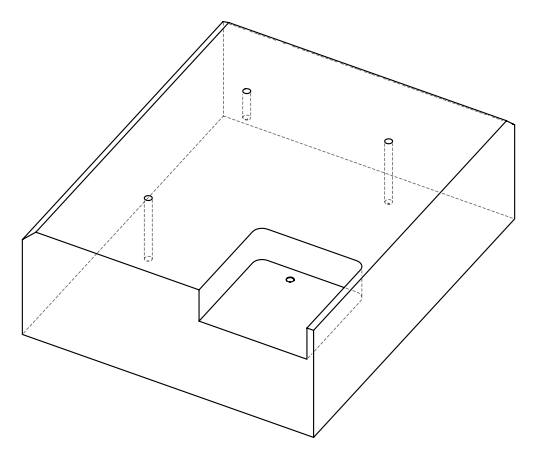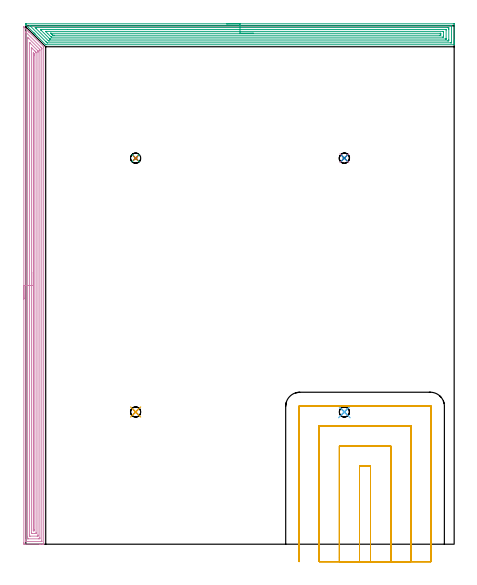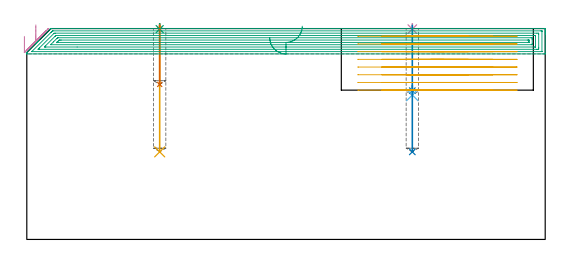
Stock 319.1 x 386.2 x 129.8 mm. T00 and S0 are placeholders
(PLAN: 11 operations, 3 tool changes, 55.5 min)
(1 SPOT_DRILL | STEP1POCKET | NXT0321_9005460120000 | 0.03 min | 0 mm3)
(2 SPOT_DRILL_1 | STEP1POCKET_1 | NXT0321_9005460120000 | 0.04 min | 4155 mm3)
(3 SPOT_DRILL_2 | STEP1POCKET_2 | NXT0321_9005460120000 | 0.03 min | 0 mm3)
(4 SPOT_DRILL_3 | STEP1POCKET_3 | NXT0321_9005460120000 | 0.03 min | 2 mm3)
(5 DRILL_BLIND_HOLE_INTO_CENTER | STEP1POCKET | UGT0301_471 | 0.31 min | 3348 mm3)
(6 DRILL_BLIND_HOLE_INTO_CENTER_1 | STEP1POCKET_1 | UGT0301_471 | 0.03 min | 91 mm3)
(7 DRILL_BLIND_HOLE_INTO_CENTER_2 | STEP1POCKET_2 | UGT0301_471 | 0.15 min | 1481 mm3)
(8 DRILL_BLIND_HOLE_INTO_CENTER_3 | STEP1POCKET_3 | UGT0301_471 | 0.31 min | 3351 mm3)
(9 AREA_MILL | FG_CHAMFER_SURFACE | UGT0205_001 | 15.25 min | 38824 mm3)
(10 AREA_MILL_1 | FG_CHAMFER_SURFACE_1 | UGT0205_001 | 18.36 min | 41135 mm3)
(11 MILL_SLOT | SLOT_PARTIAL_RECTANGULAR | UGT0201_094 | Follow Part, ap 5, ae 75% | 20.93 min | 501216 mm3)
(TOOL NXT0321_9005460120000 | NC Spot Drill, 142deg, 12mm, Carbide, Uncoated | D12 PA142 FL30 Z2)
(TOOL UGT0301_471 | Carbide Drill 7.6 mm | D7.6 PA118 FL76 Z2)
(TOOL UGT0205_001 | Chamfer Mill 20 x 3 x 45 deg. | D20 FL50 Z2)
(TOOL UGT0201_094 | End mill 20 mm | D20 FL38 Z4)
(OP 1 SPOT_DRILL)
G17 G21 G94 G90
T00 M6
G54
G17 G0 G90 X81.8 Y98.5 S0 M3
G43 Z139.8 H0
G94 G81 G98 Z129.473 F250. R132.8
G80
M5
M2
(OP 2 SPOT_DRILL_1)
G17 G21 G94 G90
T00 M6
G54
G17 G0 G90 X237.3 Y98.5 S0 M3
G43 Z139.8 H0
G94 G81 G98 Z91.573 F250. R94.9
G80
M5
M2
(OP 3 SPOT_DRILL_2)
G17 G21 G94 G90
T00 M6
G54
G17 G0 G90 X81.8 Y287.6 S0 M3
G43 Z139.8 H0
G94 G81 G98 Z129.473 F250. R132.8
G80
M5
M2
(OP 4 SPOT_DRILL_3)
G17 G21 G94 G90
T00 M6
G54
G17 G0 G90 X237.3 Y287.6 S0 M3
G43 Z139.8 H0
G94 G81 G98 Z129.473 F250. R132.8
G80
M5
M2
(OP 5 DRILL_BLIND_HOLE_INTO_CENTER)
G17 G21 G94 G90
T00 M6
G54
G17 G0 G90 X81.8 Y98.5 S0 M3
G43 Z139.8 H0
G94 G81 G98 Z53.9 F250. R131.8
G80
M5
M2
(OP 6 DRILL_BLIND_HOLE_INTO_CENTER_1)
G17 G21 G94 G90
T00 M6
G54
G17 G0 G90 X237.3 Y98.5 S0 M3
G43 Z139.8 H0
G94 G81 G98 Z88.9 F250. R93.9
G80
M5
M2
(OP 7 DRILL_BLIND_HOLE_INTO_CENTER_2)
G17 G21 G94 G90
T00 M6
G54
G17 G0 G90 X81.8 Y287.6 S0 M3
G43 Z139.8 H0
G94 G81 G98 Z95.4 F250. R131.8
G80
M5
M2
(OP 8 DRILL_BLIND_HOLE_INTO_CENTER_3)
G17 G21 G94 G90
T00 M6
G54
G17 G0 G90 X237.3 Y287.6 S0 M3
G43 Z139.8 H0
G94 G81 G98 Z53.9 F250. R131.8
G80
M5
M2
(OP 9 AREA_MILL)
G17 G21 G94 G90
T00 M6
G54
G17 G0 G90 X149.55 Y387.7 S1061 M3
G43 Z139.8 H0
Z124.2
G94 G1 X149.588 Z123.328 F250.
X149.702 Z122.464
X149.891 Z121.612
X150.153 Z120.78
X150.487 Z119.974
X150.89 Z119.2
X151.359 Z118.464
X151.89 Z117.772
X152.479 Z117.129
X153.122 Z116.54
X153.814 Z116.008
X154.55 Z115.54
X155.324 Z115.137
X156.13 Z114.803
X156.962 Z114.541
X157.814 Z114.352
X158.678 Z114.238
X159.55 Z114.2
X318.488
X319.017 Y387.695 Z114.203
X319.09 Y387.692 Z114.206
X319.1 Y387.613 Z114.284
Y375.687 Z126.208
Y375.087 Z126.807
Y374.536 Z127.36
Y374.212 Z127.684
Y373.661 Z128.235
Y373.337 Z128.558
Y372.689 Z129.211
Y372.368 Z129.531
X319.097 Y372.232 Z129.66
X319.09 Y372.102 Z129.788
X318.935 Y372.1 Z129.8
X14.898
X14.806 Y372.104 Z129.789
X14.742 Y372.156 Z129.74
X14.452 Y372.448 Z129.451
X7.13 Y379.769 Z122.129
X6.998 Y379.9 Z121.996
X6.862 Y380.037 Z121.861
X6.701 Y380.198 Z121.7
X6.56 Y380.338 Z121.558
X6.416 Y380.483 Z121.415
X6.272 Y380.627 Z121.271
X6.123 Y380.775 Z121.12
X5.969 Y380.93 Z120.968
X5.843 Y381.056 Z120.842
X5.685 Y381.213 Z120.682
X5.523 Y381.376 Z120.522
X0.001 Y386.9 Z114.999
X0. Y387.225 Z114.675
Y387.566 Z114.334
X0.01 Y387.694 Z114.205
X0.034 Y387.7 Z114.2
X159.55
Y386.286 Z115.614
X316.702 Y386.285 Z115.615
X316.885 Y386.284 Z115.616
X317.05 Y386.28 Z115.62
X317.084 Y386.279 Z115.621
X317.09 Y386.259 Z115.641
X317.094 Y386.23 Z115.67
X317.099 Y386.074 Z115.826
X317.1 Y373.823 Z128.077
X317.098 Y373.693 Z128.207
X317.094 Y373.589 Z128.311
X317.09 Y373.525 Z128.375
X317.057 Y373.521 Z128.379
X316.702 Y373.516 Z128.384
X316.521 Y373.515 Z128.385
X16.147
X15.969 Y373.516 Z128.384
X15.881 Y373.519 Z128.381
X15.841 Y373.521 Z128.379
X15.791 Y373.565 Z128.335
X15.138 Y374.212 Z127.688
X14.898 Y374.451 Z127.449
X3.291 Y386.06 Z115.84
X3.127 Y386.229 Z115.671
X3.099 Y386.262 Z115.638
X3.088 Y386.279 Z115.621
X3.117 Y386.28 Z115.62
X3.291 Y386.284 Z115.616
X3.472 Y386.285 Z115.615
X159.55 Y386.286 Z115.614
Y384.872 Z117.028
X314.024 Y384.871 Z117.029
X314.756 Y384.87 Z117.03
X314.917 Y384.868 Z117.032
X315.069 Y384.865 Z117.035
X315.09 Y384.713 Z117.187
X315.096 Y384.537 Z117.363
X315.1 Y383.838 Z118.062
Y383.658 Z118.242
X315.099 Y375.783 Z126.117
X315.09 Y375.087 Z126.813
X315.069 Y374.935 Z126.965
X314.024 Y374.929 Z126.971
X17.577
X16.88 Y374.935 Z126.965
X16.684 Y375.115 Z126.785
X7.755 Y384.044 Z117.856
X7.09 Y384.713 Z117.187
X6.998 Y384.809 Z117.091
X6.953 Y384.857 Z117.043
X7.108 Y384.865 Z117.035
X7.431 Y384.869 Z117.031
X7.594 Y384.871 Z117.029
X159.55 Y384.872 Z117.028
Y383.457 Z118.443
X312.626
X312.964 Y383.456 Z118.444
X313.021 Y383.455 Z118.445
X313.079 Y383.451 Z118.449
X313.09 Y383.448 Z118.452
X313.093 Y383.428 Z118.472
X313.096 Y383.38 Z118.52
X313.1 Y382.993 Z118.907
Y376.837 Z125.063
X313.092 Y376.415 Z125.485
X313.09 Y376.364 Z125.536
X313.081 Y376.349 Z125.551
X313.045 Y376.348 Z125.552
X312.911 Y376.345 Z125.555
X312.742 Y376.343 Z125.557
X18.082
X17.956 Y376.345 Z125.555
X17.925 Y376.347 Z125.553
X17.914 Y376.349 Z125.551
X17.876 Y376.383 Z125.517
X17.752 Y376.5 Z125.4
X17.577 Y376.672 Z125.228
X17.411 Y376.837 Z125.063
X11.327 Y382.922 Z118.978
X11.288 Y382.963 Z118.937
X10.829 Y383.45 Z118.45
X11.327 Y383.454 Z118.446
X11.716 Y383.456 Z118.444
X30.976 Y383.457 Z118.443
X159.55
Y382.043 Z119.857
X310.498
X310.885 Y382.039 Z119.861
X311.071 Y382.036 Z119.864
X311.09 Y381.935 Z119.965
X311.098 Y381.454 Z120.446
X311.1 Y378.828 Z123.072
X311.098 Y378.587 Z123.313
X311.091 Y377.962 Z123.938
X311.078 Y377.764 Z124.136
X310.406 Y377.757 Z124.143
X19.317
X19.106 Y377.759 Z124.141
X19. Y377.761 Z124.139
X18.952 Y377.764 Z124.136
X18.852 Y377.858 Z124.042
X18.47 Y378.23 Z123.67
X16.361 Y380.338 Z121.562
X14.898 Y381.8 Z120.1
X14.751 Y381.95 Z119.95
X14.709 Y381.996 Z119.904
X14.675 Y382.035 Z119.865
X14.944 Y382.043 Z119.857
X159.55
Y380.629 Z121.271
X308.666 Y380.628 Z121.272
X308.963 Y380.626 Z121.274
X309.048 Y380.624 Z121.276
X309.09 Y380.622 Z121.278
X309.092 Y380.592 Z121.308
X309.097 Y380.479 Z121.421
X309.099 Y380.338 Z121.562
X309.1 Y379.912 Z121.988
X309.099 Y379.462 Z122.438
X309.096 Y379.25 Z122.65
X309.092 Y379.197 Z122.703
X309.089 Y379.178 Z122.722
X309.062 Y379.176 Z122.724
X308.961 Y379.173 Z122.727
X308.666 Y379.172 Z122.728
X308.071 Y379.171 Z122.729
X21.149 Y379.172 Z122.728
X20.55 Y379.174 Z122.726
X20.256 Y379.178 Z122.722
X19.973 Y379.187 Z122.713
X19.69 Y379.462 Z122.438
X19.363 Y379.786 Z122.114
X18.81 Y380.338 Z121.562
X18.631 Y380.517 Z121.383
X18.567 Y380.582 Z121.318
X18.534 Y380.62 Z121.28
Y380.623 Z121.277
X18.537 Y380.625 Z121.275
X18.57 Y380.627 Z121.273
X18.768 Y380.628 Z121.272
X19.066 Y380.629 Z121.271
X159.55
X160.422 Z121.309
X161.287 Z121.423
X162.138 Z121.612
X162.97 Z121.874
X163.776 Z122.208
X164.55 Z122.611
X165.286 Z123.08
X165.978 Z123.611
X166.621 Z124.2
X167.21 Z124.843
X167.742 Z125.535
X168.21 Z126.271
X168.613 Z127.045
X168.947 Z127.851
X169.209 Z128.683
X169.398 Z129.535
X169.512 Z130.4
X169.55 Z131.271
G0 Z139.8
M5
M2
(OP 10 AREA_MILL_1)
G17 G21 G94 G90
T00 M6
G54
G17 G0 G90 X-1.5 Y182.7 S1061 M3
G43 Z139.8 H0
Z125.
G94 G1 Y182.738 Z124.128 F250.
Y182.852 Z123.264
Y183.041 Z122.412
Y183.303 Z121.58
Y183.637 Z120.774
Y184.04 Z120.
Y184.508 Z119.264
Y185.04 Z118.572
Y185.629 Z117.929
Y186.272 Z117.34
Y186.964 Z116.808
Y187.7 Z116.34
Y188.474 Z115.937
Y189.28 Z115.603
Y190.112 Z115.341
Y190.964 Z115.152
Y191.828 Z115.038
Y192.7 Z115.
X-1.499 Y385.377 Z114.999
X-1.495 Y385.383 Z115.003
X-1.48 Y385.377 Z115.018
X-1.397 Y385.298 Z115.101
X0.727 Y383.173 Z117.227
X1.078 Y382.824 Z117.574
X1.558 Y382.342 Z118.058
X1.8 Y382.101 Z118.298
X1.955 Y381.948 Z118.45
X2.103 Y381.798 Z118.601
X2.247 Y381.654 Z118.745
X2.393 Y381.509 Z118.888
X2.534 Y381.367 Z119.031
X2.693 Y381.208 Z119.191
X2.831 Y381.071 Z119.327
X8.053 Y375.847 Z124.553
X12.967 Y370.934 Z129.465
X13.228 Y370.67 Z129.725
X13.296 Y370.594 Z129.789
X13.3 Y370.487 Z129.8
Y0.172
X13.298 Y0.01 Z129.789
X13.154 Y0.003 Z129.646
X13.003 Y0. Z129.502
X12.713 Z129.212
X12.037 Z128.532
X10.823 Z127.32
X10.284 Z126.778
X-1.077 Z115.42
X-1.492 Y0.01 Z115.005
X-1.496 Y0.23 Z115.002
X-1.499 Y0.619 Z115.001
X-1.5 Y1.012 Z115.
Y192.7
X-0.086 Z116.414
X-0.085 Y381.208 Z116.415
X-0.083 Y381.44 Z116.417
X-0.081 Y381.497 Z116.419
X-0.08 Y381.514 Z116.42
X-0.071 Y381.509 Z116.429
X-0.014 Y381.457 Z116.486
X0.242 Y381.208 Z116.742
X11.161 Y370.288 Z127.661
X11.848 Y369.593 Z128.348
X11.879 Y369.543 Z128.379
X11.881 Y369.5 Z128.381
X11.884 Y369.409 Z128.384
X11.885 Y369.224 Z128.385
X11.886 Y368.855 Z128.386
Y2.406
X11.884 Y2.036 Z128.384
X11.882 Y2.015 Z128.382
X11.88 Y2.011 Z128.38
X11.868 Y2.007 Z128.368
X11.797 Y2.003 Z128.297
X11.691 Y2.001 Z128.191
X11.559 Y2. Z128.059
X0.16 Y2.001 Z116.66
X-0.019 Y2.003 Z116.481
X-0.051 Y2.006 Z116.449
X-0.079 Y2.01 Z116.421
X-0.08 Y2.052 Z116.42
X-0.084 Y2.25 Z116.416
X-0.085 Y2.406 Z116.415
X-0.086 Y3.145 Z116.414
Y192.7
X1.328 Z117.828
X1.329 Y376.931 Z117.829
X1.334 Y377.634 Z117.834
X1.335 Y377.644 Z117.835
X1.358 Y377.634 Z117.858
X1.516 Y377.481 Z118.016
X2.26 Y376.741 Z118.76
X10.3 Y368.7 Z126.8
X10.464 Y368.516 Z126.964
X10.47 Y367.807 Z126.97
X10.471 Y367.616 Z126.971
Y4.895
X10.466 Y4.192 Z126.966
X10.464 Y4.008 Z126.964
X9.407 Y4. Z125.907
X1.704 Y4.001 Z118.204
X1.516 Y4.005 Z118.016
X1.335 Y4.011 Z117.835
X1.332 Y4.192 Z117.832
X1.33 Y4.382 Z117.83
X1.329 Y5.086 Z117.829
X1.328 Y5.277 Z117.828
Y192.7
X2.743 Z119.243
Y373.167
X2.744 Y373.703 Z119.244
X2.746 Y373.779 Z119.246
X2.747 Y373.787 Z119.247
X2.815 Y373.726 Z119.315
X2.948 Y373.599 Z119.448
X3.159 Y373.392 Z119.659
X3.27 Y373.282 Z119.77
X8.744 Y367.807 Z125.244
X8.965 Y367.579 Z125.465
X9.028 Y367.512 Z125.528
X9.05 Y367.467 Z125.55
X9.053 Y367.403 Z125.553
X9.056 Y367.271 Z125.556
X9.057 Y366.913 Z125.557
Y366.376
Y6.873
X9.056 Y6.337 Z125.556
X9.054 Y6.157 Z125.554
X9.05 Y6.023 Z125.55
X8.958 Y6.01 Z125.458
X8.53 Y6. Z125.03
X8.51 Z125.01
X3.249 Z119.749
X2.844 Y6.007 Z119.344
X2.749 Y6.01 Z119.249
X2.746 Y6.074 Z119.246
X2.744 Y6.141 Z119.244
X2.743 Y6.516 Z119.243
Y6.873
Y192.7
X4.157 Z120.657
Y369.583
X4.159 Y369.804 Z120.659
X4.162 Y369.908 Z120.662
X4.163 Y369.923 Z120.663
X4.17 Y369.92 Z120.67
X4.205 Y369.891 Z120.705
X4.286 Y369.814 Z120.786
X4.508 Y369.593 Z121.008
X5.023 Y369.079 Z121.523
X6.295 Y367.807 Z122.795
X6.777 Y367.325 Z123.277
X7.186 Y366.913 Z123.686
X7.612 Y366.478 Z124.112
X7.637 Y366.44 Z124.137
X7.639 Y366.416 Z124.139
X7.641 Y366.361 Z124.141
X7.643 Y366.251 Z124.143
Y366.03
Y8.659
X7.636 Y8.218 Z124.136
X7.633 Y8.01 Z124.133
X7.42 Y8.004 Z123.92
X6.777 Y8.001 Z123.277
X6.547 Y8. Z123.047
X4.793 Y8.001 Z121.293
X4.284 Y8.008 Z120.784
X4.164 Y8.01 Z120.664
X4.161 Y8.216 Z120.661
X4.157 Y8.649 Z120.657
Y192.7
X5.571 Z122.071
Y365.126
X5.572 Y365.46 Z122.072
X5.577 Y366.02 Z122.077
X5.578 Y366.051 Z122.078
X5.622 Y366.02 Z122.122
X5.9 Y365.745 Z122.4
X6.203 Y365.437 Z122.703
X6.222 Y365.126 Z122.722
X6.226 Y364.795 Z122.726
X6.228 Y364.233 Z122.728
X6.229 Y363.898 Z122.729
Y11.005
X6.227 Y10.446 Z122.727
X6.224 Y10.116 Z122.724
X6.221 Y10.01 Z122.721
X6.119 Y10.007 Z122.619
X5.9 Y10.004 Z122.4
X5.754 Y10.006 Z122.254
X5.638 Y10.01 Z122.138
X5.578 Y10.024 Z122.078
X5.576 Y10.111 Z122.076
X5.573 Y10.446 Z122.073
X5.571 Y10.781 Z122.071
Y11.34
Y192.7
Y193.572 Z122.109
Y194.436 Z122.223
Y195.288 Z122.412
Y196.12 Z122.674
Y196.926 Z123.008
Y197.7 Z123.411
Y198.436 Z123.88
Y199.128 Z124.411
Y199.771 Z125.
Y200.36 Z125.643
Y200.892 Z126.335
Y201.36 Z127.071
Y201.763 Z127.845
Y202.097 Z128.651
Y202.359 Z129.483
Y202.548 Z130.335
Y202.662 Z131.2
Y202.7 Z132.071
G0 Z139.8
M5
M2
(OP 11 MILL_SLOT)
G17 G21 G94 G90
T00 M6
G54
G17 G0 G90 X256.8 Y-13. S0 M3
G43 Z139.8 H0
Z125.062
G94 G1 Y-10. F250.
Y58.2 F500.
X248.6
Y-10.
Y-13. F250.
X271.8
Y-10.
Y73.2 F500.
X233.6
Y-10.
Y-13. F250.
X286.8
Y-10.
Y88.2 F500.
X218.6
Y-10.
Y-13. F250.
X301.8
Y-10.
Y102.7 F500.
G3 X301.3 Y103.2 R0.5
G1 X204.1
G3 X203.6 Y102.7 R0.5
G1 Y-10.
Y-13. F250.
G0 X256.8 Z120.325
G1 Y-10.
Y58.2 F500.
X248.6
Y-10.
Y-13. F250.
X271.8
Y-10.
Y73.2 F500.
X233.6
Y-10.
Y-13. F250.
X286.8
Y-10.
Y88.2 F500.
X218.6
Y-10.
Y-13. F250.
X301.8
Y-10.
Y102.7 F500.
G3 X301.3 Y103.2 R0.5
G1 X204.1
G3 X203.6 Y102.7 R0.5
G1 Y-10.
Y-13. F250.
G0 X256.8 Z115.587
G1 Y-10.
Y58.2 F500.
X248.6
Y-10.
Y-13. F250.
X271.8
Y-10.
Y73.2 F500.
X233.6
Y-10.
Y-13. F250.
X286.8
Y-10.
Y88.2 F500.
X218.6
Y-10.
Y-13. F250.
X301.8
Y-10.
Y102.7 F500.
G3 X301.3 Y103.2 R0.5
G1 X204.1
G3 X203.6 Y102.7 R0.5
G1 Y-10.
Y-13. F250.
G0 X256.8 Z110.85
G1 Y-10.
Y58.2 F500.
X248.6
Y-10.
Y-13. F250.
X271.8
Y-10.
Y73.2 F500.
X233.6
Y-10.
Y-13. F250.
X286.8
Y-10.
Y88.2 F500.
X218.6
Y-10.
Y-13. F250.
X301.8
Y-10.
Y102.7 F500.
G3 X301.3 Y103.2 R0.5
G1 X204.1
G3 X203.6 Y102.7 R0.5
G1 Y-10.
Y-13. F250.
G0 X256.8 Z106.112
G1 Y-10.
Y58.2 F500.
X248.6
Y-10.
Y-13. F250.
X271.8
Y-10.
Y73.2 F500.
X233.6
Y-10.
Y-13. F250.
X286.8
Y-10.
Y88.2 F500.
X218.6
Y-10.
Y-13. F250.
X301.8
Y-10.
Y102.7 F500.
G3 X301.3 Y103.2 R0.5
G1 X204.1
G3 X203.6 Y102.7 R0.5
G1 Y-10.
Y-13. F250.
G0 X256.8 Z101.375
G1 Y-10.
Y58.2 F500.
X248.6
Y-10.
Y-13. F250.
X271.8
Y-10.
Y73.2 F500.
X233.6
Y-10.
Y-13. F250.
X286.8
Y-10.
Y88.2 F500.
X218.6
Y-10.
Y-13. F250.
X301.8
Y-10.
Y102.7 F500.
G3 X301.3 Y103.2 R0.5
G1 X204.1
G3 X203.6 Y102.7 R0.5
G1 Y-10.
Y-13. F250.
G0 X256.8 Z96.637
G1 Y-10.
Y58.2 F500.
X248.6
Y-10.
Y-13. F250.
X271.8
Y-10.
Y73.2 F500.
X233.6
Y-10.
Y-13. F250.
X286.8
Y-10.
Y88.2 F500.
X218.6
Y-10.
Y-13. F250.
X301.8
Y-10.
Y102.7 F500.
G3 X301.3 Y103.2 R0.5
G1 X204.1
G3 X203.6 Y102.7 R0.5
G1 Y-10.
Y-13. F250.
G0 X256.8 Z91.9
G1 Y-10.
Y58.2 F500.
X248.6
Y-10.
Y-13. F250.
X271.8
Y-10.
Y73.2 F500.
X233.6
Y-10.
Y-13. F250.
X286.8
Y-10.
Y88.2 F500.
X218.6
Y-10.
Y-13. F250.
X301.8
Y-10.
Y102.7 F500.
G3 X301.3 Y103.2 R0.5
G1 X204.1
G3 X203.6 Y102.7 R0.5
G1 Y-10.
Y-13. F250.
G0 Z139.8
M5
M2
